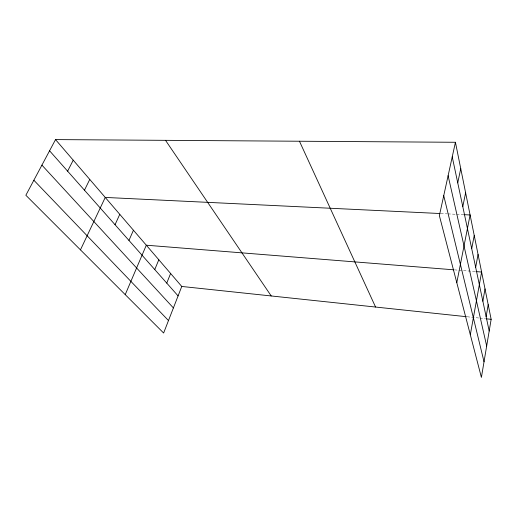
<?xml version="1.0" encoding="UTF-8"?>
<svg xmlns="http://www.w3.org/2000/svg" width="517" height="517" viewBox="0 0 517 517"><rect width="100%" height="100%" fill="white"/><g stroke="black" fill="none" stroke-linecap="round" stroke-linejoin="round"><path stroke-width="0.39" stroke-dasharray="2.58 1.94" d="M440.82 213.553L447.147 213.864M447.942 213.896L455.852 214.277M456.64 214.316L462.974 214.62M454.501 269.874L476.028 271.599M467.168 316.772L479.162 318.045M479.957 318.129L485.553 318.724"/><path stroke-width="0.78" d="M455.432 142.278L491.15 319.319L481.405 377.404L439.366 215.634L455.432 142.278L55.532 139.596L25.85 195.252L163.63 333.026L181.764 286.457L55.532 139.596M486.135 316.637L488.19 304.642M482.859 301.211L485.017 288.925M470.315 334.738L481.611 272.045L476.028 271.599M475.672 267.334L478.057 254.429M471.711 248.677L474.231 235.455M456.795 282.709L470.095 214.962L463.762 214.658M462.793 206.645L465.617 192.757M457.745 182.856L460.744 168.62M166.758 283.103L170.61 273.48M154.764 269.557L158.816 259.754M125.23 294.619L146.311 245.207L453.7 269.809M128.953 240.418L133.438 230.233M115.045 224.714L119.776 214.335M80.458 249.853L105.242 197.429L440.025 213.521M84.471 190.191L89.758 179.418M67.617 171.159L73.227 160.18M181.764 286.457L466.366 316.688M486.355 318.808L491.15 319.319M33.857 180.239L168.484 320.559M41.916 165.123L173.402 307.938M49.567 150.783L178.087 295.898M165.524 140.333L271.225 295.957M299.459 141.231L375.568 307.04M443.741 195.659L484.028 361.777M448.11 175.69L486.671 346.015M452.233 156.864L489.185 331.029"/></g></svg>
